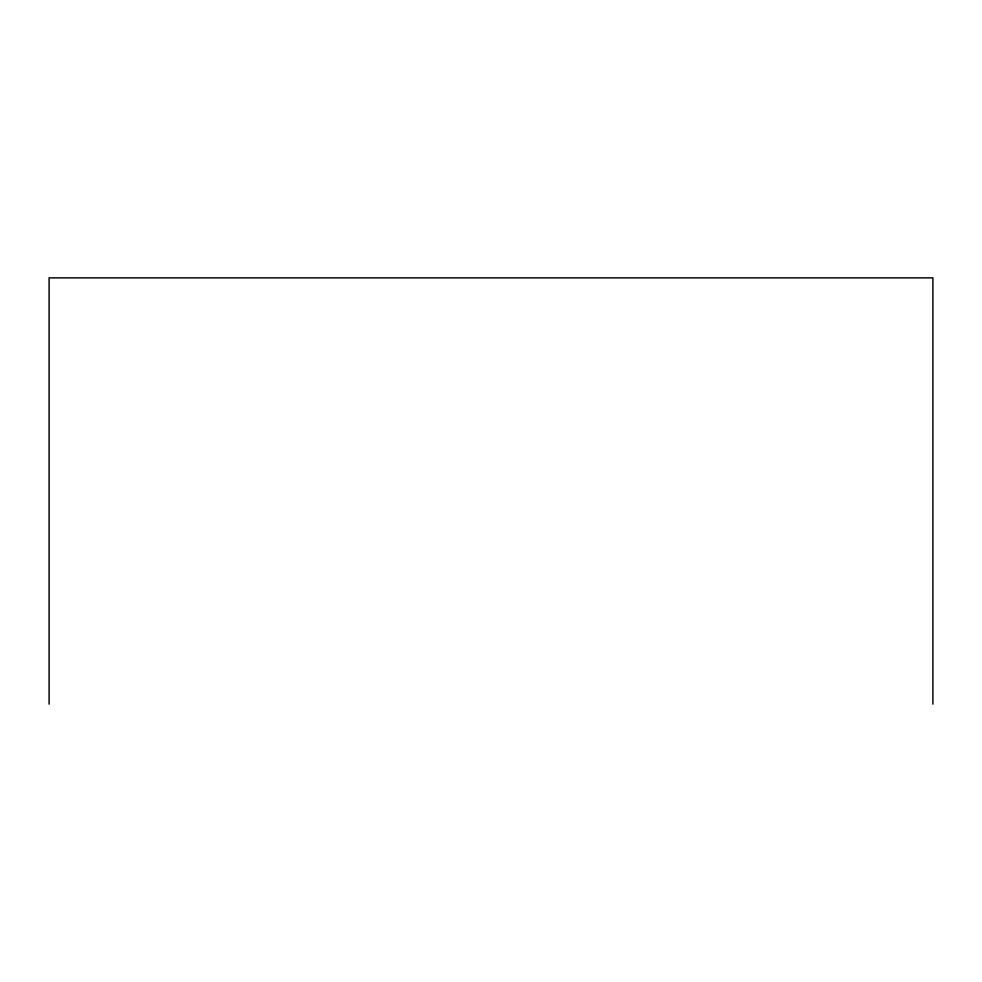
<?xml version="1.0" encoding="UTF-8"?>
<svg xmlns="http://www.w3.org/2000/svg" width="982" height="982" viewBox="0 0 982 982"><rect width="100%" height="100%" fill="white"/><g stroke="black" fill="none" stroke-linecap="round" stroke-linejoin="round"><path stroke-width="1.47" d="M932.9 704.131L932.9 277.869L49.1 277.869L49.1 704.131"/></g></svg>
